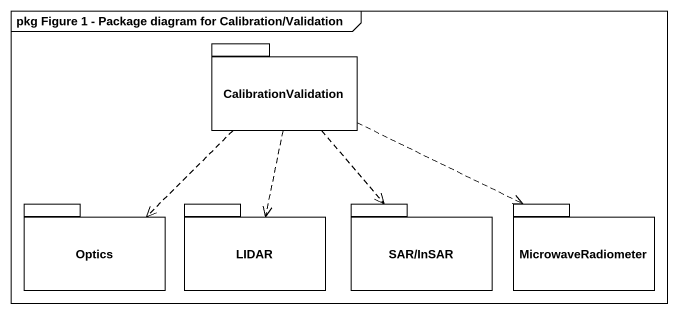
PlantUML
@startuml
mainframe pkg Figure 1 - Package diagram for Calibration/Validation
package CalibrationValidation {
}
package Optics {
}
package LIDAR {
}
package "SAR/InSAR" as SAR_InSAR {
}
package MicrowaveRadiometer {
}
CalibrationValidation ..> Optics
CalibrationValidation ..> LIDAR
CalibrationValidation ..> SAR_InSAR
CalibrationValidation .right.> MicrowaveRadiometer
@enduml
